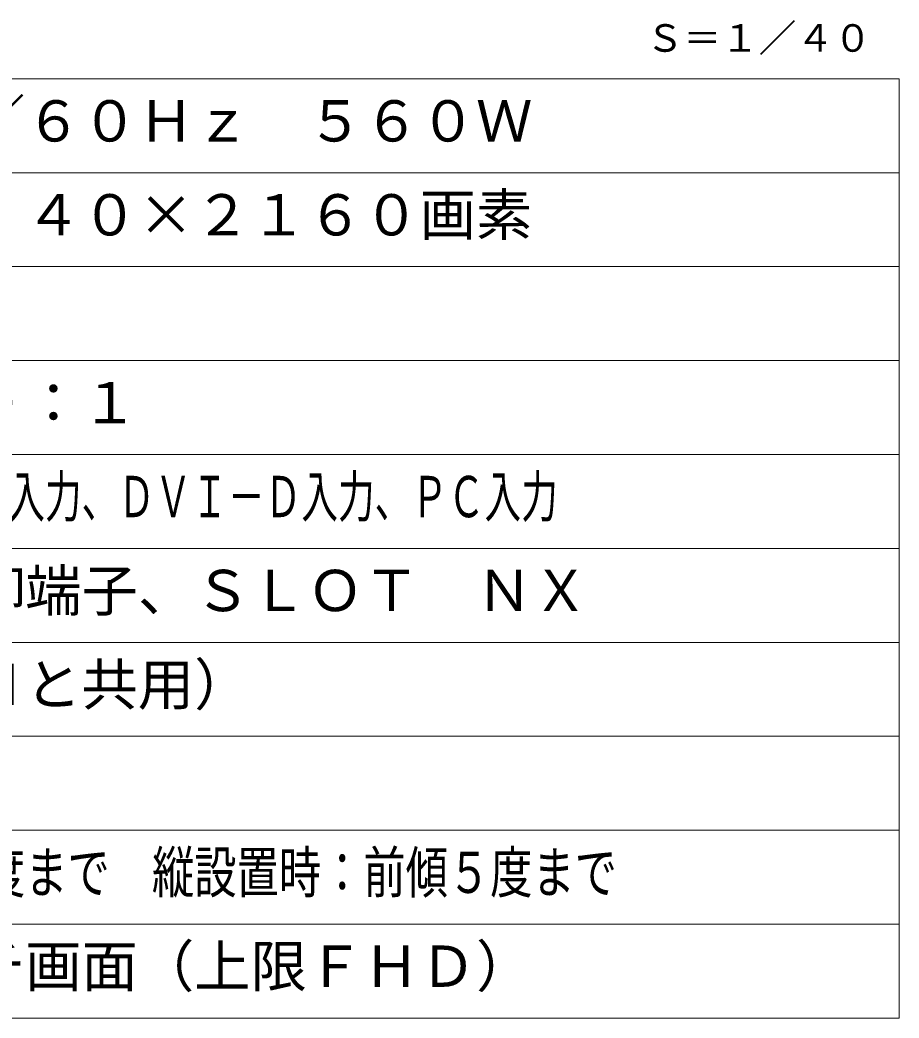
# Model space of a CAD drawing. Units: millimetres, scale not verified. Extents: x -62 to 63, y -56 to 57.
# Drawn here: x 15.7 to 62.5, y -56.5 to -3.4 of the extents above; entities that cross this region are included whole.
import ezdxf
from ezdxf.enums import TextEntityAlignment as Align

# ---------------------------------------------------------------- set-up
doc = ezdxf.new("R2010")
doc.units = ezdxf.units.MM
doc.header["$LTSCALE"] = 0.125
doc.layers.add('0-2_MOJI1', color=7, linetype='Continuous')
doc.layers.add('0-4_TOUROKU', color=7, linetype='Continuous')
doc.layers.add('0-3_WAKU', color=1, linetype='Continuous', lineweight=18)
doc.styles.add('ＭＳ ゴシック', font='')
doc.styles.get('ＭＳ ゴシック').set_extended_font_data('MS Gothic')

msp = doc.modelspace()

# ---------------------------------------------------------------- linework, layer by layer
at = {"layer": '0-3_WAKU', "color": 4}
for p, q in [((-62.4907, -6.4997), (62.5093, -6.4997)), ((62.5093, -56.4997), (62.5093, -6.4997)), ((-62.4907, -56.4997), (62.5093, -56.4997))]:
    msp.add_line(p, q, dxfattribs=at)
at = {"layer": '0-3_WAKU'}
for p, q in [((62.5093, -11.4997), (-62.4907, -11.4997)), ((62.5093, -16.4997), (-62.4907, -16.4997)), ((62.5093, -21.4997), (-62.4907, -21.4997)), ((-62.4907, -26.4997), (62.5093, -26.4997)), ((-62.4907, -31.4997), (62.5093, -31.4997)), ((-62.4907, -36.4997), (62.5093, -36.4997)), ((-62.4907, -41.4997), (62.5093, -41.4997)), ((-62.4907, -46.4997), (62.5093, -46.4997)), ((-62.4907, -51.4997), (62.5093, -51.4997))]:
    msp.add_line(p, q, dxfattribs=at)

# ---------------------------------------------------------------- texts
at = {"layer": '0-2_MOJI1', "style": 'ＭＳ ゴシック'}
for s, p in [('ＡＣ１００Ｖ\u3000５０Ｈｚ／６０Ｈｚ\u3000５６０Ｗ', (-19.9907, -10.4997)), ('８４Ｖ型\u3000１６：９\u3000３８４０×２１６０画素', (-19.9907, -15.4997)), ('５００ｃｄ／㎡\u3000１４００：１', (-19.9907, -25.4997)), ('音声入力／出力、外部制御端子、ＳＬＯＴ\u3000ＮＸ', (-19.9907, -35.4997)), ('ＲＪ４５×１系統（ＬＡＮと共用）', (-19.9907, -40.4997)), ('保護ガラス、４入力マルチ画面（上限ＦＨＤ）', (-19.9907, -55.4997))]:
    msp.add_text(s, height=2.199, dxfattribs=at).set_placement(p, align=Align.BOTTOM_LEFT)
for s, width, p in [('ＨＤＭＩ入力、ＤｉｓｐｌａｙＰｏｒｔ入力、ＤＶＩ－Ｄ入力、ＰＣ入力', 0.65, (-19.9907, -30.4997)), ('横／縦共用\u3000横設置時：前傾１０度まで\u3000縦設置時：前傾５度まで', 0.75, (-19.9907, -50.4997))]:
    msp.add_text(s, height=2.199, dxfattribs=dict(at, width=width)).set_placement(p, align=Align.BOTTOM_LEFT)
at = {"layer": '0-4_TOUROKU', "style": 'ＭＳ ゴシック'}
msp.add_text('Ｓ＝１／４０', height=1.466, dxfattribs=at).set_placement((49.0427, -5.4997), align=Align.BOTTOM_LEFT)

doc.saveas('drawing.dxf')
